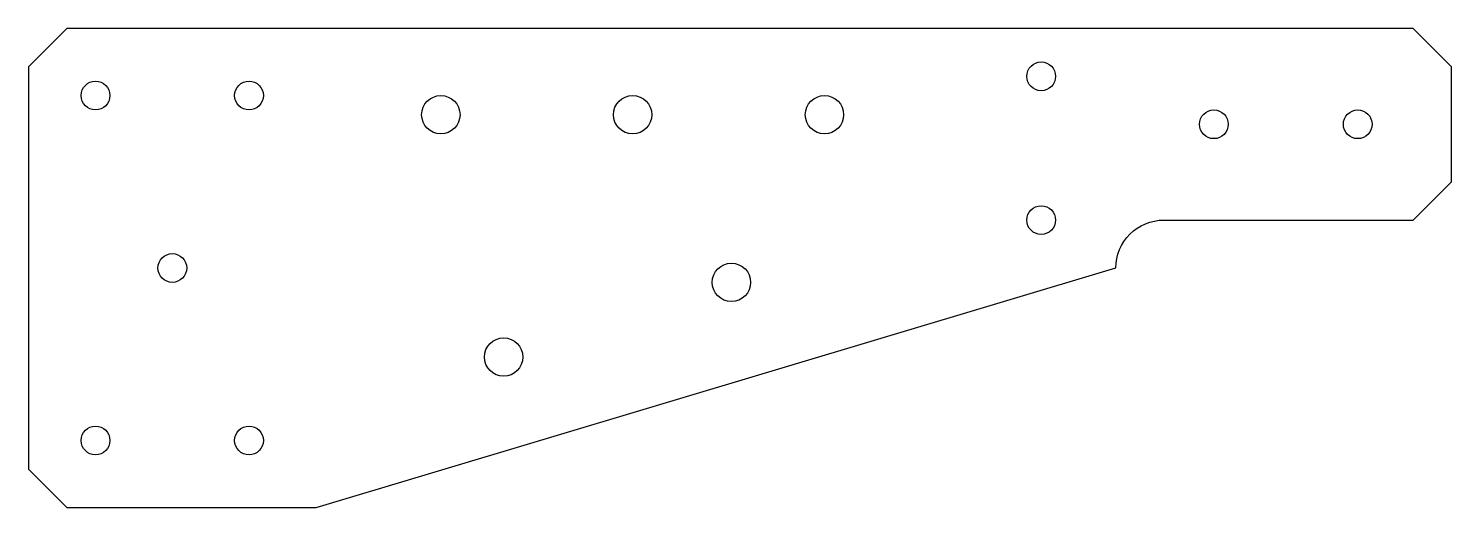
# Model space of a CAD drawing. Header units: millimetres. Extents: x -148 to 0, y -30 to 20.
import ezdxf

# ---------------------------------------------------------------- set-up
doc = ezdxf.new("R2010")
doc.units = ezdxf.units.MM

msp = doc.modelspace()

# ---------------------------------------------------------------- linework, layer by layer
msp.add_lwpolyline([(-4, 0), (0, 4), (0, 16), (-4, 20), (-144.38, 20), (-148.38, 16), (-148.38, -26), (-144.38, -30), (-118.38, -30), (-35, -5, -0.414214), (-30, 0)], format="xyb", close=True)
for centre, radius in [((-42.78, 15), 1.5), ((-141.38, 13), 1.5), ((-125.38, 13), 1.5), ((-105.38, 11), 2), ((-85.38, 11), 2), ((-65.38, 11), 2), ((-24.78, 10), 1.5), ((-9.78, 10), 1.5), ((-42.78, 0), 1.5), ((-133.38, -5), 1.5), ((-75.08, -6.5), 2), ((-98.83, -14.29), 2), ((-141.38, -23), 1.5), ((-125.38, -23), 1.5)]:
    msp.add_circle(centre, radius)

doc.saveas('drawing.dxf')
